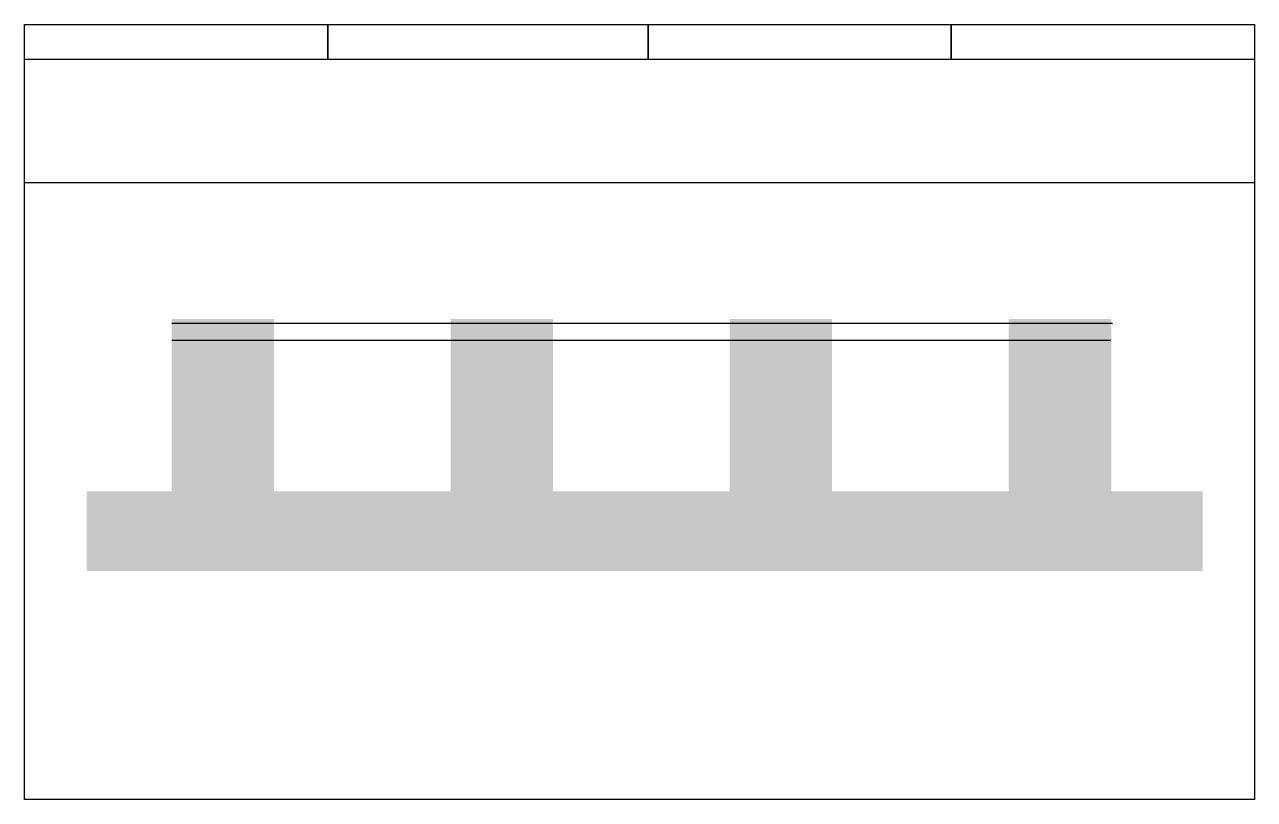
# Model space of a CAD drawing. Extents: x 0 to 71.4, y 0 to 45.
import ezdxf

# ---------------------------------------------------------------- set-up
doc = ezdxf.new("R2010")
doc.units = 0
doc.layers.add('--6N-THT. HOLE COVER', color=2, linetype='CONTINUOUS')

# ---------------------------------------------------------------- blocks, each defined once
blk = doc.blocks.new('06 - N - SC MCB LỖ ĐỤC 4 PHASE')
at = {"layer": '--6N-THT. HOLE COVER', "ltscale": 5}
h = blk.add_hatch(color=124, dxfattribs=at)
h.paths.add_polyline_path([(-21.217, 5.403), (-27.167, 5.403), (-27.167, -4.598), (-21.217, -4.598)])
h.paths.add_polyline_path([(-15.898, -4.598), (-32.098, -4.598), (-32.098, -9.242), (-15.898, -9.242)])
h = blk.add_hatch(color=124, dxfattribs=at)
h.paths.add_polyline_path([(-5.017, 5.403), (-10.967, 5.403), (-10.967, -4.598), (-5.017, -4.598)])
h.paths.add_polyline_path([(0.302, -4.598), (-15.898, -4.598), (-15.898, -9.242), (0.302, -9.242)])
h = blk.add_hatch(color=124, dxfattribs=at)
h.paths.add_polyline_path([(11.183, 5.403), (5.233, 5.403), (5.233, -4.598), (11.183, -4.598)])
h.paths.add_polyline_path([(16.502, -4.598), (0.302, -4.598), (0.302, -9.242), (16.502, -9.242)])
h = blk.add_hatch(color=124, dxfattribs=at)
h.paths.add_polyline_path([(27.386, 5.403), (21.435, 5.403), (21.435, -4.598), (27.386, -4.598)])
h.paths.add_polyline_path([(32.705, -4.598), (16.505, -4.598), (16.505, -9.242), (32.705, -9.242)])
at = {"layer": '--6N-THT. HOLE COVER', "color": 124}
for p, q in [((-35.7, 20.5), (-35.7, 22.5)), ((-35.7, 20.5), (-35.7, 22.5)), ((-18.1, 22.5), (-18.1, 20.5)), ((-18.1, 22.5), (-18.1, 20.5)), ((-18.1, 20.5), (-18.1, 22.5)), ((-18.1, 20.5), (-18.1, 22.5)), ((0.5, 22.5), (0.5, 20.5)), ((0.5, 22.5), (0.5, 20.5)), ((0.5, 20.5), (0.5, 22.5)), ((0.5, 20.5), (0.5, 22.5)), ((18.1, 22.5), (18.1, 20.5)), ((18.1, 22.5), (18.1, 20.5)), ((18.1, 20.5), (18.1, 22.5)), ((18.1, 20.5), (18.1, 22.5)), ((35.7, 22.5), (35.7, 20.5)), ((35.7, 22.5), (35.7, 20.5))]:
    blk.add_line(p, q, dxfattribs=at)
at = {"layer": '--6N-THT. HOLE COVER', "color": 124, "ltscale": 5}
for p, q in [((-35.7, 20.5), (-18.1, 20.5)), ((-18.1, 20.5), (0.5, 20.5)), ((0.5, 20.5), (18.1, 20.5)), ((18.1, 20.5), (35.7, 20.5)), ((-27.155, 5.164), (27.459, 5.164)), ((-27.155, 4.164), (27.35, 4.164))]:
    blk.add_line(p, q, dxfattribs=at)
at = {"layer": '--6N-THT. HOLE COVER', "color": 1, "ltscale": 5}
blk.add_lwpolyline([(-35.7, 22.5), (35.7, 22.5), (35.7, -22.5), (-35.7, -22.5)], close=True, dxfattribs=at)
at = {"layer": '--6N-THT. HOLE COVER', "color": 124, "ltscale": 5}
for points in [[(-18.1, 13.301), (-35.7, 13.301)], [(0.5, 13.301), (-18.1, 13.301)], [(18.1, 13.301), (0.5, 13.301)], [(35.7, 13.301), (18.1, 13.301)]]:
    blk.add_lwpolyline(points, dxfattribs=at)

msp = doc.modelspace()

# ---------------------------------------------------------------- block references
msp.add_blockref('06 - N - SC MCB LỖ ĐỤC 4 PHASE', (35.7, 22.5))

doc.saveas('drawing.dxf')
